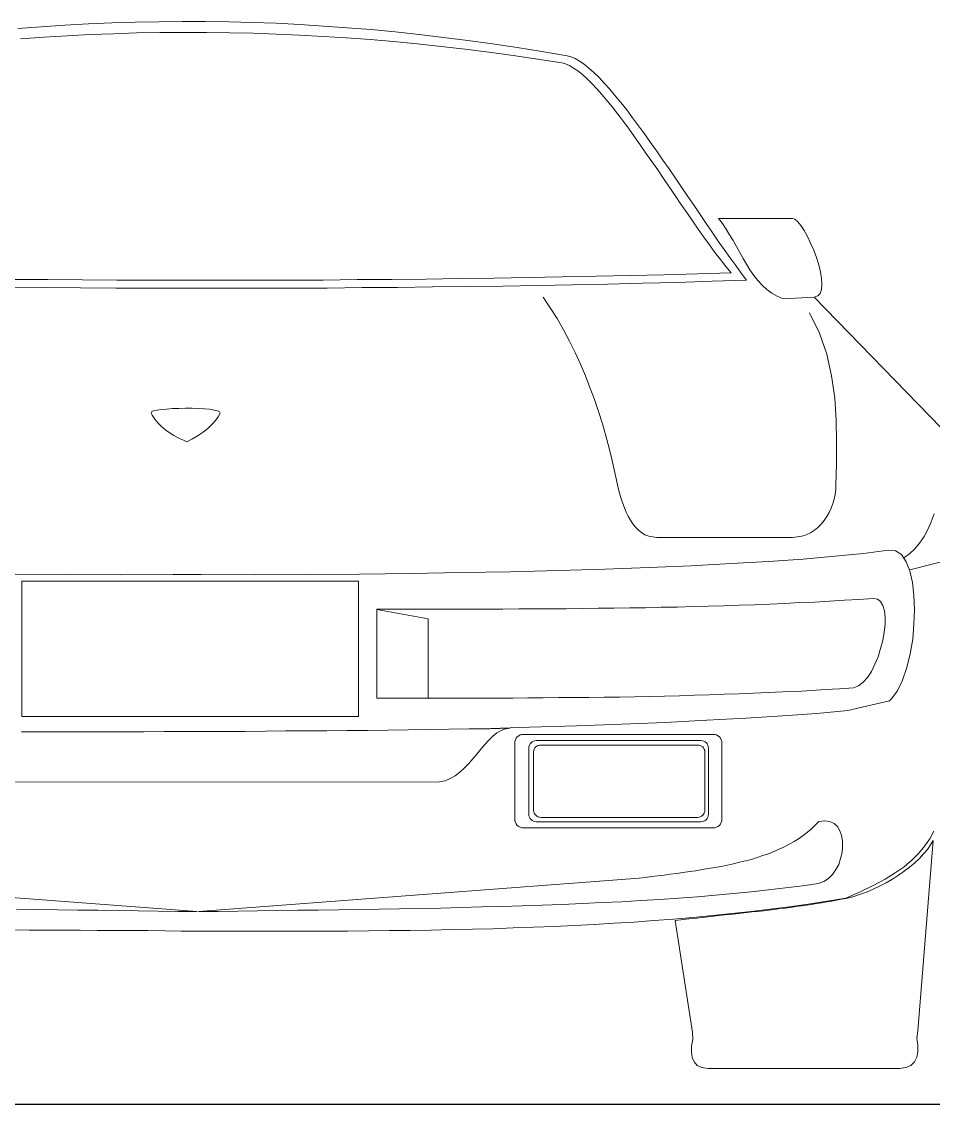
# Model space of a CAD drawing. Header units: millimetres. Extents: x 587797 to 2274247, y 1711 to 439204.
# Drawn here: x 988278 to 990019, y 283670 to 285737 of the extents above; entities that cross this region are included whole.
import ezdxf

# ---------------------------------------------------------------- set-up
doc = ezdxf.new("R2010")
doc.units = ezdxf.units.MM
doc.layers.add('finiture', color=7, linetype='Continuous', lineweight=20)

msp = doc.modelspace()

# ---------------------------------------------------------------- linework, layer by layer
msp.add_line((1042868.164, 283669.666, 442.155), (971709.651, 283669.666, 442.155))
at = {"layer": 'finiture'}
for p, q in [((988314.974, 285727.476, 442.155), (988270.133, 285723.866, 442.155)), ((988360.241, 285730.281, 442.155), (988314.974, 285727.476, 442.155)), ((988405.099, 285732.677, 442.155), (988360.241, 285730.281, 442.155)), ((988449.956, 285734.679, 442.155), (988405.099, 285732.677, 442.155)), ((988494.403, 285735.892, 442.155), (988449.956, 285734.679, 442.155)), ((988539.26, 285736.681, 442.155), (988494.403, 285735.892, 442.155)), ((988584.118, 285737.09, 442.155), (988539.26, 285736.681, 442.155)), ((988628.959, 285737.09, 442.155), (988584.118, 285737.09, 442.155)), ((988673.816, 285736.681, 442.155), (988628.959, 285737.09, 442.155)), ((988718.674, 285735.483, 442.155), (988673.816, 285736.681, 442.155)), ((988763.531, 285733.891, 442.155), (988718.674, 285735.483, 442.155)), ((988808.782, 285731.479, 442.155), (988763.531, 285733.891, 442.155)), ((988854.033, 285728.674, 442.155), (988808.782, 285731.479, 442.155)), ((988899.301, 285725.474, 442.155), (988854.033, 285728.674, 442.155)), ((988944.946, 285721.865, 442.155), (988899.301, 285725.474, 442.155)), ((988991.017, 285717.467, 442.155), (988944.946, 285721.865, 442.155)), ((988319.781, 285707.443, 442.155), (988275.334, 285704.243, 442.155)), ((988364.245, 285710.248, 442.155), (988319.781, 285707.443, 442.155)), ((988408.692, 285712.25, 442.155), (988364.245, 285710.248, 442.155)), ((988453.155, 285713.858, 442.155), (988408.692, 285712.25, 442.155)), ((988497.209, 285715.466, 442.155), (988453.155, 285713.858, 442.155)), ((988541.672, 285716.254, 442.155), (988497.209, 285715.466, 442.155)), ((988586.119, 285716.663, 442.155), (988541.672, 285716.254, 442.155)), ((988630.567, 285716.663, 442.155), (988586.119, 285716.663, 442.155)), ((988675.014, 285715.86, 442.155), (988630.567, 285716.663, 442.155)), ((988719.478, 285715.056, 442.155), (988675.014, 285715.86, 442.155)), ((988763.925, 285713.464, 442.155), (988719.478, 285715.056, 442.155)), ((988808.388, 285711.462, 442.155), (988763.925, 285713.464, 442.155)), ((988853.245, 285709.051, 442.155), (988808.388, 285711.462, 442.155)), ((988898.087, 285706.245, 442.155), (988853.245, 285709.051, 442.155)), ((988942.944, 285703.045, 442.155), (988898.087, 285706.245, 442.155)), ((988987.801, 285699.042, 442.155), (988942.944, 285703.045, 442.155)), ((989033.068, 285694.629, 442.155), (988987.801, 285699.042, 442.155)), ((989037.072, 285712.66, 442.155), (988991.017, 285717.467, 442.155)), ((989083.127, 285707.049, 442.155), (989037.072, 285712.66, 442.155)), ((989129.986, 285701.044, 442.155), (989083.127, 285707.049, 442.155)), ((989176.845, 285694.629, 442.155), (989129.986, 285701.044, 442.155)), ((989078.714, 285689.822, 442.155), (989033.068, 285694.629, 442.155)), ((989124.375, 285684.62, 442.155), (989078.714, 285689.822, 442.155)), ((989170.036, 285678.615, 442.155), (989124.375, 285684.62, 442.155)), ((989216.091, 285672.2, 442.155), (989170.036, 285678.615, 442.155)), ((989224.098, 285687.82, 442.155), (989176.845, 285694.629, 442.155)), ((989271.367, 285679.813, 442.155), (989224.098, 285687.82, 442.155)), ((989319.423, 285671.806, 442.155), (989271.367, 285679.813, 442.155)), ((989262.556, 285665.391, 442.155), (989216.091, 285672.2, 442.155)), ((989309.005, 285658.188, 442.155), (989262.556, 285665.391, 442.155)), ((989316.208, 285656.581, 442.155), (989309.005, 285658.188, 442.155)), ((989323.821, 285653.381, 442.155), (989316.208, 285656.581, 442.155)), ((989327.036, 285669.804, 442.155), (989319.423, 285671.806, 442.155)), ((989334.633, 285666.605, 442.155), (989327.036, 285669.804, 442.155)), ((989343.05, 285661.798, 442.155), (989334.633, 285666.605, 442.155)), ((989351.861, 285655.792, 442.155), (989343.05, 285661.798, 442.155)), ((989331.828, 285648.574, 442.155), (989323.821, 285653.381, 442.155)), ((989339.85, 285642.963, 442.155), (989331.828, 285648.574, 442.155)), ((989348.661, 285636.154, 442.155), (989339.85, 285642.963, 442.155)), ((989357.472, 285628.147, 442.155), (989348.661, 285636.154, 442.155)), ((989361.065, 285648.574, 442.155), (989351.861, 285655.792, 442.155)), ((989370.286, 285639.763, 442.155), (989361.065, 285648.574, 442.155)), ((989380.294, 285630.148, 442.155), (989370.286, 285639.763, 442.155)), ((989366.676, 285618.942, 442.155), (989357.472, 285628.147, 442.155)), ((989376.291, 285608.933, 442.155), (989366.676, 285618.942, 442.155)), ((989390.303, 285619.746, 442.155), (989380.294, 285630.148, 442.155)), ((989400.721, 285608.13, 442.155), (989390.303, 285619.746, 442.155)), ((989385.906, 285598.121, 442.155), (989376.291, 285608.933, 442.155)), ((989395.914, 285586.095, 442.155), (989385.906, 285598.121, 442.155)), ((989411.14, 285595.71, 442.155), (989400.721, 285608.13, 442.155)), ((989421.952, 285582.501, 442.155), (989411.14, 285595.71, 442.155)), ((989405.923, 285573.691, 442.155), (989395.914, 285586.095, 442.155)), ((989416.341, 285560.467, 442.155), (989405.923, 285573.691, 442.155)), ((989433.159, 285568.474, 442.155), (989421.952, 285582.501, 442.155)), ((989426.759, 285546.455, 442.155), (989416.341, 285560.467, 442.155)), ((989444.381, 285553.658, 442.155), (989433.159, 285568.474, 442.155)), ((989455.587, 285538.432, 442.155), (989444.381, 285553.658, 442.155)), ((989437.572, 285532.033, 442.155), (989426.759, 285546.455, 442.155)), ((989448.384, 285517.217, 442.155), (989437.572, 285532.033, 442.155)), ((989467.203, 285522.813, 442.155), (989455.587, 285538.432, 442.155)), ((989459.197, 285501.598, 442.155), (989448.384, 285517.217, 442.155)), ((989478.82, 285506.405, 442.155), (989467.203, 285522.813, 442.155)), ((989470.009, 285485.978, 442.155), (989459.197, 285501.598, 442.155)), ((989490.436, 285489.981, 442.155), (989478.82, 285506.405, 442.155)), ((989481.215, 285469.949, 442.155), (989470.009, 285485.978, 442.155)), ((989492.438, 285453.935, 442.155), (989481.215, 285469.949, 442.155)), ((989502.446, 285472.754, 442.155), (989490.436, 285489.981, 442.155)), ((989514.062, 285455.937, 442.155), (989502.446, 285472.754, 442.155)), ((989503.25, 285437.511, 442.155), (989492.438, 285453.935, 442.155)), ((989526.073, 285438.315, 442.155), (989514.062, 285455.937, 442.155)), ((989514.456, 285421.498, 442.155), (989503.25, 285437.511, 442.155)), ((989538.099, 285421.088, 442.155), (989526.073, 285438.315, 442.155)), ((989525.679, 285405.074, 442.155), (989514.456, 285421.498, 442.155)), ((989549.715, 285403.466, 442.155), (989538.099, 285421.088, 442.155)), ((989536.885, 285388.651, 442.155), (989525.679, 285405.074, 442.155)), ((989548.107, 285372.637, 442.155), (989536.885, 285388.651, 442.155)), ((989561.725, 285386.255, 442.155), (989549.715, 285403.466, 442.155)), ((989558.92, 285356.608, 442.155), (989548.107, 285372.637, 442.155)), ((989573.341, 285368.634, 442.155), (989561.725, 285386.255, 442.155)), ((989584.958, 285351.8, 442.155), (989573.341, 285368.634, 442.155)), ((989569.732, 285340.988, 442.155), (989558.92, 285356.608, 442.155)), ((989596.558, 285334.983, 442.155), (989584.958, 285351.8, 442.155)), ((989616.197, 285351.406, 442.155), (989608.584, 285361.415, 442.155)), ((989608.584, 285361.415, 442.155), (989749.555, 285361.415, 442.155)), ((989623.006, 285340.988, 442.155), (989616.197, 285351.406, 442.155)), ((989749.555, 285361.415, 442.155), (989754.362, 285359.823, 442.155)), ((989754.362, 285359.823, 442.155), (989759.973, 285355.016, 442.155)), ((989759.973, 285355.016, 442.155), (989765.978, 285347.797, 442.155)), ((989765.978, 285347.797, 442.155), (989772.378, 285338.182, 442.155)), ((989580.544, 285325.778, 442.155), (989569.732, 285340.988, 442.155)), ((989591.357, 285310.962, 442.155), (989580.544, 285325.778, 442.155)), ((989608.174, 285318.165, 442.155), (989596.558, 285334.983, 442.155)), ((989629.815, 285330.175, 442.155), (989623.006, 285340.988, 442.155)), ((989636.214, 285318.969, 442.155), (989629.815, 285330.175, 442.155)), ((989772.378, 285338.182, 442.155), (989778.399, 285326.976, 442.155)), ((989778.399, 285326.976, 442.155), (989784.404, 285314.162, 442.155)), ((989601.775, 285296.54, 442.155), (989591.357, 285310.962, 442.155)), ((989619.396, 285302.152, 442.155), (989608.174, 285318.165, 442.155)), ((989642.629, 285307.747, 442.155), (989636.214, 285318.969, 442.155)), ((989649.028, 285296.131, 442.155), (989642.629, 285307.747, 442.155)), ((989784.404, 285314.162, 442.155), (989790.409, 285300.544, 442.155)), ((989612.178, 285282.922, 442.155), (989601.775, 285296.54, 442.155)), ((989630.209, 285286.532, 442.155), (989619.396, 285302.152, 442.155)), ((989641.415, 285271.7, 442.155), (989630.209, 285286.532, 442.155)), ((989655.443, 285284.924, 442.155), (989649.028, 285296.131, 442.155)), ((989661.842, 285273.702, 442.155), (989655.443, 285284.924, 442.155)), ((989790.409, 285300.544, 442.155), (989795.61, 285286.926, 442.155)), ((989795.61, 285286.926, 442.155), (989800.023, 285272.914, 442.155)), ((989622.596, 285269.699, 442.155), (989612.178, 285282.922, 442.155)), ((989632.605, 285257.294, 442.155), (989622.596, 285269.699, 442.155)), ((989651.834, 285256.884, 442.155), (989641.415, 285271.7, 442.155)), ((989668.651, 285262.89, 442.155), (989661.842, 285273.702, 442.155)), ((989800.023, 285272.914, 442.155), (989803.223, 285259.296, 442.155)), ((988262.11, 285244.874, 442.155), (988327.804, 285244.48, 442.155)), ((988327.804, 285244.48, 442.155), (988393.482, 285244.07, 442.155)), ((988393.482, 285244.07, 442.155), (988459.16, 285243.676, 442.155)), ((988459.16, 285243.676, 442.155), (988524.839, 285243.267, 442.155)), ((988524.839, 285243.267, 442.155), (988590.517, 285243.267, 442.155)), ((988590.517, 285243.267, 442.155), (988656.195, 285243.267, 442.155)), ((988656.195, 285243.267, 442.155), (988721.873, 285243.267, 442.155)), ((988721.873, 285243.267, 442.155), (988787.551, 285243.676, 442.155)), ((988787.551, 285243.676, 442.155), (988853.245, 285243.676, 442.155)), ((988853.245, 285243.676, 442.155), (988918.514, 285244.48, 442.155)), ((988918.514, 285244.48, 442.155), (988984.208, 285244.874, 442.155)), ((988984.208, 285244.874, 442.155), (989049.476, 285245.678, 442.155)), ((989049.476, 285245.678, 442.155), (989114.76, 285246.482, 442.155)), ((989114.76, 285246.482, 442.155), (989180.044, 285247.27, 442.155)), ((989180.044, 285247.27, 442.155), (989244.919, 285248.484, 442.155)), ((989244.919, 285248.484, 442.155), (989310.203, 285249.681, 442.155)), ((989310.203, 285249.681, 442.155), (989374.683, 285250.879, 442.155)), ((989374.683, 285250.879, 442.155), (989439.573, 285252.077, 442.155)), ((989439.573, 285252.077, 442.155), (989504.054, 285253.685, 442.155)), ((989504.054, 285253.685, 442.155), (989568.534, 285255.293, 442.155)), ((989568.534, 285255.293, 442.155), (989632.605, 285257.294, 442.155)), ((989596.164, 285241.265, 442.155), (989662.252, 285243.267, 442.155)), ((989662.252, 285243.267, 442.155), (989651.834, 285256.884, 442.155)), ((989675.87, 285252.487, 442.155), (989668.651, 285262.89, 442.155)), ((989683.467, 285242.873, 442.155), (989675.87, 285252.487, 442.155)), ((989691.884, 285233.652, 442.155), (989683.467, 285242.873, 442.155)), ((989803.223, 285259.296, 442.155), (989805.225, 285246.482, 442.155)), ((989805.225, 285246.482, 442.155), (989806.028, 285235.26, 442.155)), ((988255.301, 285230.058, 442.155), (988322.587, 285229.649, 442.155)), ((988322.587, 285229.649, 442.155), (988389.873, 285228.861, 442.155)), ((988389.873, 285228.861, 442.155), (988457.159, 285228.451, 442.155)), ((988457.159, 285228.451, 442.155), (988524.839, 285228.451, 442.155)), ((988524.839, 285228.451, 442.155), (988592.109, 285228.057, 442.155)), ((988592.109, 285228.057, 442.155), (988659.395, 285228.057, 442.155)), ((988659.395, 285228.057, 442.155), (988726.681, 285228.057, 442.155)), ((988726.681, 285228.057, 442.155), (988793.966, 285228.451, 442.155)), ((988793.966, 285228.451, 442.155), (988860.842, 285228.451, 442.155)), ((988860.842, 285228.451, 442.155), (988928.128, 285229.255, 442.155)), ((988928.128, 285229.255, 442.155), (988995.414, 285229.649, 442.155)), ((988995.414, 285229.649, 442.155), (989062.306, 285230.452, 442.155)), ((989062.306, 285230.452, 442.155), (989129.576, 285231.256, 442.155)), ((989129.576, 285231.256, 442.155), (989196.468, 285232.06, 442.155)), ((989196.468, 285232.06, 442.155), (989263.344, 285233.258, 442.155)), ((989263.344, 285233.258, 442.155), (989329.826, 285234.456, 442.155)), ((989329.826, 285234.456, 442.155), (989396.718, 285236.064, 442.155)), ((989396.718, 285236.064, 442.155), (989463.2, 285237.671, 442.155)), ((989463.2, 285237.671, 442.155), (989529.682, 285239.263, 442.155)), ((989529.682, 285239.263, 442.155), (989596.164, 285241.265, 442.155)), ((989700.694, 285225.645, 442.155), (989691.884, 285233.652, 442.155)), ((989710.309, 285218.442, 442.155), (989700.694, 285225.645, 442.155)), ((989805.225, 285225.645, 442.155), (989802.829, 285218.032, 442.155)), ((989806.028, 285235.26, 442.155), (989805.225, 285225.645, 442.155)), ((989273.368, 285211.223, 442.155), (989286.986, 285190.812, 442.155)), ((989720.727, 285212.831, 442.155), (989710.309, 285218.442, 442.155)), ((989731.934, 285208.024, 442.155), (989720.727, 285212.831, 442.155)), ((989791.213, 285211.223, 442.155), (989731.934, 285208.024, 442.155)), ((989798.022, 285213.241, 442.155), (989791.213, 285211.223, 442.155)), ((989791.213, 285211.223, 442.155), (990033.514, 284961.325, 442.155)), ((989802.829, 285218.032, 442.155), (989798.022, 285213.241, 442.155)), ((989286.986, 285190.812, 442.155), (989300.194, 285169.976, 442.155)), ((989801.615, 285142.346, 442.155), (989782.402, 285180.788, 442.155)), ((989300.194, 285169.976, 442.155), (989312.205, 285148.761, 442.155)), ((989312.205, 285148.761, 442.155), (989323.821, 285127.12, 442.155)), ((989815.233, 285101.902, 442.155), (989801.615, 285142.346, 442.155)), ((989323.821, 285127.12, 442.155), (989334.633, 285105.101, 442.155)), ((989334.633, 285105.101, 442.155), (989344.658, 285083.067, 442.155)), ((989824.454, 285060.638, 442.155), (989815.233, 285101.902, 442.155)), ((989344.658, 285083.067, 442.155), (989354.256, 285060.638, 442.155)), ((989354.256, 285060.638, 442.155), (989363.067, 285038.209, 442.155)), ((989830.459, 285018.586, 442.155), (989824.454, 285060.638, 442.155)), ((989363.067, 285038.209, 442.155), (989371.484, 285015.387, 442.155)), ((989371.484, 285015.387, 442.155), (989379.491, 284992.564, 442.155)), ((989833.264, 284976.141, 442.155), (989830.459, 285018.586, 442.155)), ((988536.061, 284995.354, 442.155), (988529.646, 284993.762, 442.155)), ((988544.462, 284996.567, 442.155), (988536.061, 284995.354, 442.155)), ((988554.486, 284997.371, 442.155), (988544.462, 284996.567, 442.155)), ((988565.693, 284998.159, 442.155), (988554.486, 284997.371, 442.155)), ((988577.703, 284998.569, 442.155), (988565.693, 284998.159, 442.155)), ((988590.517, 284998.963, 442.155), (988577.703, 284998.569, 442.155)), ((988602.921, 284998.963, 442.155), (988590.517, 284998.963, 442.155)), ((988615.341, 284998.569, 442.155), (988602.921, 284998.963, 442.155)), ((988626.548, 284997.765, 442.155), (988615.341, 284998.569, 442.155)), ((988636.572, 284996.961, 442.155), (988626.548, 284997.765, 442.155)), ((988644.973, 284995.354, 442.155), (988636.572, 284996.961, 442.155)), ((988651.782, 284993.762, 442.155), (988644.973, 284995.354, 442.155)), ((988525.643, 284991.76, 442.155), (988524.839, 284989.758, 442.155)), ((988524.839, 284989.758, 442.155), (988526.84, 284985.755, 442.155)), ((988529.646, 284993.762, 442.155), (988525.643, 284991.76, 442.155)), ((988526.84, 284985.755, 442.155), (988529.252, 284981.752, 442.155)), ((988529.252, 284981.752, 442.155), (988532.057, 284978.142, 442.155)), ((988532.057, 284978.142, 442.155), (988534.863, 284974.139, 442.155)), ((988534.863, 284974.139, 442.155), (988538.063, 284970.529, 442.155)), ((988640.969, 284967.724, 442.155), (988647.778, 284975.337, 442.155)), ((988647.778, 284975.337, 442.155), (988652.995, 284982.54, 442.155)), ((988655.391, 284992.154, 442.155), (988651.782, 284993.762, 442.155)), ((988652.995, 284982.54, 442.155), (988656.589, 284989.758, 442.155)), ((988656.589, 284989.758, 442.155), (988655.391, 284992.154, 442.155)), ((989379.491, 284992.564, 442.155), (989386.709, 284969.332, 442.155)), ((989834.068, 284934.089, 442.155), (989833.264, 284976.141, 442.155)), ((988538.063, 284970.529, 442.155), (988541.672, 284966.92, 442.155)), ((988541.672, 284966.92, 442.155), (988545.266, 284963.326, 442.155)), ((988545.266, 284963.326, 442.155), (988549.269, 284960.111, 442.155)), ((988549.269, 284960.111, 442.155), (988553.682, 284956.517, 442.155)), ((988553.682, 284956.517, 442.155), (988558.489, 284953.302, 442.155)), ((988558.489, 284953.302, 442.155), (988563.297, 284949.708, 442.155)), ((988614.537, 284946.903, 442.155), (988624.546, 284953.302, 442.155)), ((988624.546, 284953.302, 442.155), (988633.357, 284960.521, 442.155)), ((988633.357, 284960.521, 442.155), (988640.969, 284967.724, 442.155)), ((989386.709, 284969.332, 442.155), (989393.109, 284946.099, 442.155)), ((988563.297, 284949.708, 442.155), (988568.498, 284946.903, 442.155)), ((988568.498, 284946.903, 442.155), (988574.109, 284943.703, 442.155)), ((988574.109, 284943.703, 442.155), (988580.114, 284940.488, 442.155)), ((988580.114, 284940.488, 442.155), (988586.513, 284937.682, 442.155)), ((988586.513, 284937.682, 442.155), (988592.913, 284934.893, 442.155)), ((988592.913, 284934.893, 442.155), (988604.119, 284940.488, 442.155)), ((988604.119, 284940.488, 442.155), (988614.537, 284946.903, 442.155)), ((989393.109, 284946.099, 442.155), (989399.523, 284922.867, 442.155)), ((989833.658, 284892.841, 442.155), (989834.068, 284934.089, 442.155)), ((989399.523, 284922.867, 442.155), (989405.119, 284899.24, 442.155)), ((989405.119, 284899.24, 442.155), (989410.73, 284876.008, 442.155)), ((989832.855, 284852.381, 442.155), (989833.658, 284892.841, 442.155)), ((989410.73, 284876.008, 442.155), (989415.537, 284852.381, 442.155)), ((989415.537, 284852.381, 442.155), (989417.539, 284843.571, 442.155)), ((989832.461, 284843.571, 442.155), (989832.855, 284852.381, 442.155)), ((989417.539, 284843.571, 442.155), (989419.95, 284834.76, 442.155)), ((989419.95, 284834.76, 442.155), (989422.346, 284825.949, 442.155)), ((989829.655, 284825.555, 442.155), (989831.263, 284834.366, 442.155)), ((989831.263, 284834.366, 442.155), (989832.461, 284843.571, 442.155)), ((989422.346, 284825.949, 442.155), (989425.546, 284817.138, 442.155)), ((989425.546, 284817.138, 442.155), (989428.761, 284808.722, 442.155)), ((989428.761, 284808.722, 442.155), (989431.961, 284800.321, 442.155)), ((989823.65, 284807.934, 442.155), (989826.849, 284816.744, 442.155)), ((989826.849, 284816.744, 442.155), (989829.655, 284825.555, 442.155)), ((989431.961, 284800.321, 442.155), (989435.964, 284792.708, 442.155)), ((989435.964, 284792.708, 442.155), (989440.377, 284785.095, 442.155)), ((989810.426, 284784.291, 442.155), (989815.233, 284791.904, 442.155)), ((989815.233, 284791.904, 442.155), (989820.04, 284799.911, 442.155)), ((989820.04, 284799.911, 442.155), (989823.65, 284807.934, 442.155)), ((990020.29, 284797.515, 442.155), (990014.695, 284781.896, 442.155)), ((989440.377, 284785.095, 442.155), (989444.775, 284778.286, 442.155)), ((989444.775, 284778.286, 442.155), (989449.976, 284771.887, 442.155)), ((989449.976, 284771.887, 442.155), (989455.587, 284766.276, 442.155)), ((989791.607, 284765.882, 442.155), (989798.416, 284771.477, 442.155)), ((989798.416, 284771.477, 442.155), (989804.421, 284777.483, 442.155)), ((989804.421, 284777.483, 442.155), (989810.426, 284784.291, 442.155)), ((990008.28, 284767.474, 442.155), (990001.077, 284753.856, 442.155)), ((990014.695, 284781.896, 442.155), (990008.28, 284767.474, 442.155)), ((989455.587, 284766.276, 442.155), (989461.592, 284761.469, 442.155)), ((989461.592, 284761.469, 442.155), (989468.007, 284757.465, 442.155)), ((989468.007, 284757.465, 442.155), (989475.21, 284754.66, 442.155)), ((989475.21, 284754.66, 442.155), (989482.823, 284753.052, 442.155)), ((989482.823, 284753.052, 442.155), (989490.83, 284752.264, 442.155)), ((989490.83, 284752.264, 442.155), (989749.555, 284752.264, 442.155)), ((989749.555, 284752.264, 442.155), (989758.775, 284753.052, 442.155)), ((989758.775, 284753.052, 442.155), (989767.586, 284754.66, 442.155)), ((989767.586, 284754.66, 442.155), (989775.987, 284757.465, 442.155)), ((989775.987, 284757.465, 442.155), (989783.994, 284761.075, 442.155)), ((989783.994, 284761.075, 442.155), (989791.607, 284765.882, 442.155)), ((990001.077, 284753.856, 442.155), (989992.66, 284741.452, 442.155)), ((989933.397, 284727.834, 442.155), (989885.325, 284721.813, 442.155)), ((989946.605, 284726.62, 442.155), (989933.397, 284727.834, 442.155)), ((989957.828, 284719.417, 442.155), (989946.605, 284726.62, 442.155)), ((989983.456, 284730.23, 442.155), (989973.431, 284720.615, 442.155)), ((989992.66, 284741.452, 442.155), (989983.456, 284730.23, 442.155)), ((989704.304, 284706.193, 442.155), (989633.014, 284702.19, 442.155)), ((989770.392, 284711, 442.155), (989704.304, 284706.193, 442.155)), ((989830.869, 284716.218, 442.155), (989770.392, 284711, 442.155)), ((989885.325, 284721.813, 442.155), (989830.869, 284716.218, 442.155)), ((989967.032, 284705.799, 442.155), (989957.828, 284719.417, 442.155)), ((989973.431, 284720.615, 442.155), (989962.225, 284713.002, 442.155)), ((989973.841, 284688.178, 442.155), (989967.032, 284705.799, 442.155)), ((989973.841, 284690.574, 442.155), (990083.179, 284717.809, 442.155)), ((989117.172, 284684.978, 442.155), (989021.058, 284683.371, 442.155)), ((989211.284, 284686.57, 442.155), (989117.172, 284684.978, 442.155)), ((989303, 284688.982, 442.155), (989211.284, 284686.57, 442.155)), ((989391.107, 284691.787, 442.155), (989303, 284688.982, 442.155)), ((989476.014, 284694.593, 442.155), (989391.107, 284691.787, 442.155)), ((989556.524, 284698.186, 442.155), (989476.014, 284694.593, 442.155)), ((989633.014, 284702.19, 442.155), (989556.524, 284698.186, 442.155)), ((989979.043, 284666.143, 442.155), (989973.841, 284688.178, 442.155)), ((988264.916, 284682.173, 442.155), (988364.639, 284681.369, 442.155)), ((988277.73, 284668.712, 442.155), (988920.925, 284668.712, 442.155)), ((988277.73, 284410.019, 442.155), (988277.73, 284668.712, 442.155)), ((988364.639, 284681.369, 442.155), (988465.575, 284680.975, 442.155)), ((988465.575, 284680.975, 442.155), (988566.89, 284681.369, 442.155)), ((988566.89, 284681.369, 442.155), (988593.724, 284681.369, 442.155)), ((988620.558, 284681.369, 442.155), (988593.724, 284681.369, 442.155)), ((988721.873, 284680.975, 442.155), (988620.558, 284681.369, 442.155)), ((988822.81, 284681.369, 442.155), (988721.873, 284680.975, 442.155)), ((988922.533, 284682.173, 442.155), (988822.81, 284681.369, 442.155)), ((988920.925, 284668.712, 442.155), (988920.925, 284410.019, 442.155)), ((989021.058, 284683.371, 442.155), (988922.533, 284682.173, 442.155)), ((989981.848, 284641.319, 442.155), (989979.043, 284666.143, 442.155)), ((989618.593, 284621.696, 442.155), (989647.83, 284622.894, 442.155)), ((989647.83, 284622.894, 442.155), (989677.462, 284623.697, 442.155)), ((989677.462, 284623.697, 442.155), (989706.305, 284624.895, 442.155)), ((989706.305, 284624.895, 442.155), (989735.133, 284626.093, 442.155)), ((989735.133, 284626.093, 442.155), (989763.977, 284627.701, 442.155)), ((989763.977, 284627.701, 442.155), (989792.411, 284628.899, 442.155)), ((989792.411, 284628.899, 442.155), (989820.844, 284630.506, 442.155)), ((989820.844, 284630.506, 442.155), (989848.884, 284632.114, 442.155)), ((989848.884, 284632.114, 442.155), (989876.514, 284633.706, 442.155)), ((989876.514, 284633.706, 442.155), (989904.144, 284635.708, 442.155)), ((989904.144, 284635.708, 442.155), (989912.166, 284634.51, 442.155)), ((989912.166, 284634.51, 442.155), (989918.172, 284629.703, 442.155)), ((989918.172, 284629.703, 442.155), (989922.569, 284622.09, 442.155)), ((989983.046, 284614.493, 442.155), (989981.848, 284641.319, 442.155)), ((988955.758, 284445.088, 442.155), (988955.758, 284615.281, 442.155)), ((988955.758, 284615.281, 442.155), (988985.406, 284615.281, 442.155)), ((988955.758, 284445.892, 442.155), (988955.758, 284614.887, 442.155)), ((988955.758, 284614.887, 442.155), (989054.283, 284596.462, 442.155)), ((988985.406, 284615.281, 442.155), (989015.447, 284615.281, 442.155)), ((989015.447, 284615.281, 442.155), (989045.473, 284615.281, 442.155)), ((989045.473, 284615.281, 442.155), (989075.514, 284615.281, 442.155)), ((989075.514, 284615.281, 442.155), (989105.556, 284615.281, 442.155)), ((989105.556, 284615.281, 442.155), (989135.597, 284615.281, 442.155)), ((989135.597, 284615.281, 442.155), (989166.033, 284615.281, 442.155)), ((989166.033, 284615.281, 442.155), (989196.468, 284615.281, 442.155)), ((989196.468, 284615.281, 442.155), (989226.903, 284615.691, 442.155)), ((989226.903, 284615.691, 442.155), (989256.945, 284615.691, 442.155)), ((989256.945, 284615.691, 442.155), (989287.38, 284616.085, 442.155)), ((989287.38, 284616.085, 442.155), (989317.816, 284616.085, 442.155)), ((989317.816, 284616.085, 442.155), (989348.251, 284616.494, 442.155)), ((989348.251, 284616.494, 442.155), (989378.687, 284616.889, 442.155)), ((989378.687, 284616.889, 442.155), (989408.728, 284617.283, 442.155)), ((989408.728, 284617.283, 442.155), (989439.164, 284617.692, 442.155)), ((989439.164, 284617.692, 442.155), (989469.205, 284618.086, 442.155)), ((989469.205, 284618.086, 442.155), (989499.247, 284618.89, 442.155)), ((989499.247, 284618.89, 442.155), (989529.288, 284619.3, 442.155)), ((989529.288, 284619.3, 442.155), (989559.314, 284620.088, 442.155)), ((989559.314, 284620.088, 442.155), (989588.961, 284620.892, 442.155)), ((989588.961, 284620.892, 442.155), (989618.593, 284621.696, 442.155)), ((989922.569, 284622.09, 442.155), (989925.375, 284612.081, 442.155)), ((989925.375, 284612.081, 442.155), (989926.572, 284599.661, 442.155)), ((989981.848, 284586.453, 442.155), (989983.046, 284614.493, 442.155)), ((989054.283, 284596.462, 442.155), (989054.283, 284444.694, 442.155)), ((989926.572, 284586.043, 442.155), (989924.981, 284571.243, 442.155)), ((989926.572, 284599.661, 442.155), (989926.572, 284586.043, 442.155)), ((989979.452, 284558.035, 442.155), (989981.848, 284586.453, 442.155)), ((989924.981, 284571.243, 442.155), (989922.175, 284555.624, 442.155)), ((989918.172, 284540.004, 442.155), (989913.364, 284524.384, 442.155)), ((989922.175, 284555.624, 442.155), (989918.172, 284540.004, 442.155)), ((989974.645, 284529.995, 442.155), (989979.452, 284558.035, 442.155)), ((989913.364, 284524.384, 442.155), (989907.359, 284509.978, 442.155)), ((989968.23, 284503.957, 442.155), (989974.645, 284529.995, 442.155)), ((989907.359, 284509.978, 442.155), (989900.55, 284496.36, 442.155)), ((989960.223, 284479.937, 442.155), (989968.23, 284503.957, 442.155)), ((989892.937, 284484.744, 442.155), (989884.521, 284475.524, 442.155)), ((989900.55, 284496.36, 442.155), (989892.937, 284484.744, 442.155)), ((989950.215, 284459.51, 442.155), (989960.223, 284479.937, 442.155)), ((989731.13, 284457.098, 442.155), (989703.5, 284455.901, 442.155)), ((989758.366, 284458.312, 442.155), (989731.13, 284457.098, 442.155)), ((989785.996, 284459.904, 442.155), (989758.366, 284458.312, 442.155)), ((989812.837, 284461.512, 442.155), (989785.996, 284459.904, 442.155)), ((989839.664, 284463.119, 442.155), (989812.837, 284461.512, 442.155)), ((989866.505, 284465.121, 442.155), (989839.664, 284463.119, 442.155)), ((989875.71, 284468.715, 442.155), (989866.505, 284465.121, 442.155)), ((989884.521, 284475.524, 442.155), (989875.71, 284468.715, 442.155)), ((989938.599, 284443.086, 442.155), (989950.215, 284459.51, 442.155)), ((989054.283, 284444.694, 442.155), (988955.758, 284445.892, 442.155)), ((988984.208, 284445.088, 442.155), (988955.758, 284445.088, 442.155)), ((989013.036, 284445.088, 442.155), (988984.208, 284445.088, 442.155)), ((989041.879, 284445.088, 442.155), (989013.036, 284445.088, 442.155)), ((989070.707, 284445.088, 442.155), (989041.879, 284445.088, 442.155)), ((989099.55, 284445.088, 442.155), (989070.707, 284445.088, 442.155)), ((989128.378, 284445.088, 442.155), (989099.55, 284445.088, 442.155)), ((989157.616, 284445.498, 442.155), (989128.378, 284445.088, 442.155)), ((989186.459, 284445.498, 442.155), (989157.616, 284445.498, 442.155)), ((989215.697, 284445.498, 442.155), (989186.459, 284445.498, 442.155)), ((989244.525, 284445.892, 442.155), (989215.697, 284445.498, 442.155)), ((989273.762, 284445.892, 442.155), (989244.525, 284445.892, 442.155)), ((989303, 284446.286, 442.155), (989273.762, 284445.892, 442.155)), ((989331.828, 284446.286, 442.155), (989303, 284446.286, 442.155)), ((989361.065, 284446.696, 442.155), (989331.828, 284446.286, 442.155)), ((989389.909, 284447.09, 442.155), (989361.065, 284446.696, 442.155)), ((989419.147, 284447.5, 442.155), (989389.909, 284447.09, 442.155)), ((989447.974, 284447.894, 442.155), (989419.147, 284447.5, 442.155)), ((989476.818, 284448.697, 442.155), (989447.974, 284447.894, 442.155)), ((989505.252, 284449.092, 442.155), (989476.818, 284448.697, 442.155)), ((989534.095, 284449.895, 442.155), (989505.252, 284449.092, 442.155)), ((989562.529, 284450.699, 442.155), (989534.095, 284449.895, 442.155)), ((989590.963, 284451.503, 442.155), (989562.529, 284450.699, 442.155)), ((989619.396, 284452.701, 442.155), (989590.963, 284451.503, 442.155)), ((989647.436, 284453.505, 442.155), (989619.396, 284452.701, 442.155)), ((989675.46, 284454.703, 442.155), (989647.436, 284453.505, 442.155)), ((989703.5, 284455.901, 442.155), (989675.46, 284454.703, 442.155)), ((989855.283, 284421.462, 442.155), (989934.989, 284439.887, 442.155)), ((989934.989, 284439.887, 442.155), (989938.599, 284443.086, 442.155)), ((989934.989, 284439.887, 442.155), (989934.989, 284439.887, 442.155)), ((989731.13, 284411.453, 442.155), (989796.02, 284416.26, 442.155)), ((989796.02, 284416.26, 442.155), (989855.283, 284421.462, 442.155)), ((988920.925, 284410.019, 442.155), (988277.73, 284410.019, 442.155)), ((989337.439, 284392.618, 442.155), (989423.954, 284395.833, 442.155)), ((989423.954, 284395.833, 442.155), (989506.859, 284399.033, 442.155)), ((989506.859, 284399.033, 442.155), (989586.155, 284403.036, 442.155)), ((989586.155, 284403.036, 442.155), (989661.038, 284407.04, 442.155)), ((989661.038, 284407.04, 442.155), (989731.13, 284411.453, 442.155)), ((988277.336, 284381.018, 442.155), (988316.188, 284381.018, 442.155)), ((988316.188, 284381.018, 442.155), (988355.434, 284381.018, 442.155)), ((988355.434, 284381.018, 442.155), (988394.286, 284381.018, 442.155)), ((988394.286, 284381.018, 442.155), (988433.122, 284381.018, 442.155)), ((988433.122, 284381.018, 442.155), (988471.975, 284381.018, 442.155)), ((988471.975, 284381.018, 442.155), (988510.827, 284381.018, 442.155)), ((988510.827, 284381.018, 442.155), (988549.679, 284381.412, 442.155)), ((988549.679, 284381.412, 442.155), (988588.515, 284381.412, 442.155)), ((988588.515, 284381.412, 442.155), (988626.957, 284381.412, 442.155)), ((988626.957, 284381.412, 442.155), (988665.81, 284381.806, 442.155)), ((988665.81, 284381.806, 442.155), (988704.646, 284381.806, 442.155)), ((988704.646, 284381.806, 442.155), (988743.498, 284382.215, 442.155)), ((988743.498, 284382.215, 442.155), (988782.35, 284382.609, 442.155)), ((988782.35, 284382.609, 442.155), (988821.202, 284382.609, 442.155)), ((988821.202, 284382.609, 442.155), (988860.448, 284383.019, 442.155)), ((988860.448, 284383.019, 442.155), (988899.301, 284383.413, 442.155)), ((988899.301, 284383.413, 442.155), (988938.137, 284383.807, 442.155)), ((988938.137, 284383.807, 442.155), (988976.989, 284384.217, 442.155)), ((988976.989, 284384.217, 442.155), (989015.841, 284384.611, 442.155)), ((989015.841, 284384.611, 442.155), (989054.693, 284385.415, 442.155)), ((989054.693, 284385.415, 442.155), (989093.545, 284385.809, 442.155)), ((989093.545, 284385.809, 442.155), (989132.382, 284386.613, 442.155)), ((989132.382, 284386.613, 442.155), (989171.628, 284387.023, 442.155)), ((989139.995, 284386.613, 442.155), (989155.22, 284387.023, 442.155)), ((989155.22, 284387.023, 442.155), (989247.724, 284389.828, 442.155)), ((989171.628, 284387.023, 442.155), (989210.48, 284387.827, 442.155)), ((989184.852, 284379.016, 442.155), (989177.239, 284372.601, 442.155)), ((989193.268, 284383.807, 442.155), (989184.852, 284379.016, 442.155)), ((989201.669, 284386.613, 442.155), (989193.268, 284383.807, 442.155)), ((989210.48, 284387.827, 442.155), (989201.669, 284386.613, 442.155)), ((989226.903, 284373.405, 442.155), (989229.709, 284374.997, 442.155)), ((989229.709, 284374.997, 442.155), (989232.909, 284375.801, 442.155)), ((989232.909, 284375.801, 442.155), (989236.108, 284376.21, 442.155)), ((989236.108, 284376.21, 442.155), (989598.166, 284376.21, 442.155)), ((989247.724, 284389.828, 442.155), (989337.439, 284392.618, 442.155)), ((989598.166, 284376.21, 442.155), (989601.365, 284375.801, 442.155)), ((989601.365, 284375.801, 442.155), (989604.581, 284374.997, 442.155)), ((989604.581, 284374.997, 442.155), (989607.386, 284373.405, 442.155)), ((989162.029, 284356.981, 442.155), (989154.416, 284347.777, 442.155)), ((989169.626, 284364.988, 442.155), (989162.029, 284356.981, 442.155)), ((989177.239, 284372.601, 442.155), (989169.626, 284364.988, 442.155)), ((989219.291, 284359.377, 442.155), (989219.7, 284362.592, 442.155)), ((989219.291, 284214.403, 442.155), (989219.291, 284359.377, 442.155)), ((989219.7, 284362.592, 442.155), (989220.489, 284365.792, 442.155)), ((989220.489, 284365.792, 442.155), (989222.096, 284368.598, 442.155)), ((989222.096, 284368.598, 442.155), (989224.098, 284371.403, 442.155)), ((989224.098, 284371.403, 442.155), (989226.903, 284373.405, 442.155)), ((989246.527, 284352.568, 442.155), (989247.33, 284355.374, 442.155)), ((989247.33, 284355.374, 442.155), (989248.528, 284357.785, 442.155)), ((989248.528, 284357.785, 442.155), (989250.53, 284360.181, 442.155)), ((989250.53, 284360.181, 442.155), (989252.532, 284361.789, 442.155)), ((989252.532, 284361.789, 442.155), (989254.943, 284362.986, 442.155)), ((989254.943, 284362.986, 442.155), (989257.749, 284363.79, 442.155)), ((989257.749, 284363.79, 442.155), (989260.539, 284364.184, 442.155)), ((989259.341, 284352.174, 442.155), (989261.342, 284353.782, 442.155)), ((989260.539, 284364.184, 442.155), (989574.933, 284364.184, 442.155)), ((989261.342, 284353.782, 442.155), (989263.754, 284354.98, 442.155)), ((989263.754, 284354.98, 442.155), (989266.559, 284355.374, 442.155)), ((989266.559, 284355.374, 442.155), (989269.365, 284355.783, 442.155)), ((989269.365, 284355.783, 442.155), (989568.534, 284355.783, 442.155)), ((989568.534, 284355.783, 442.155), (989571.34, 284355.374, 442.155)), ((989571.34, 284355.374, 442.155), (989573.735, 284354.98, 442.155)), ((989573.735, 284354.98, 442.155), (989576.147, 284353.782, 442.155)), ((989574.933, 284364.184, 442.155), (989577.739, 284363.79, 442.155)), ((989576.147, 284353.782, 442.155), (989578.543, 284352.174, 442.155)), ((989577.739, 284363.79, 442.155), (989580.544, 284362.986, 442.155)), ((989580.544, 284362.986, 442.155), (989582.956, 284361.789, 442.155)), ((989582.956, 284361.789, 442.155), (989585.352, 284360.181, 442.155)), ((989585.352, 284360.181, 442.155), (989586.959, 284357.785, 442.155)), ((989586.959, 284357.785, 442.155), (989588.157, 284355.374, 442.155)), ((989588.157, 284355.374, 442.155), (989588.961, 284352.568, 442.155)), ((989607.386, 284373.405, 442.155), (989610.176, 284371.403, 442.155)), ((989610.176, 284371.403, 442.155), (989612.178, 284368.598, 442.155)), ((989612.178, 284368.598, 442.155), (989613.785, 284365.792, 442.155)), ((989613.785, 284365.792, 442.155), (989614.589, 284362.592, 442.155)), ((989614.589, 284362.592, 442.155), (989614.983, 284359.377, 442.155)), ((989614.983, 284359.377, 442.155), (989614.983, 284214.403, 442.155)), ((989146.803, 284338.556, 442.155), (989139.191, 284329.351, 442.155)), ((989154.416, 284347.777, 442.155), (989146.803, 284338.556, 442.155)), ((989246.132, 284349.778, 442.155), (989246.527, 284352.568, 442.155)), ((989246.132, 284223.607, 442.155), (989246.132, 284349.778, 442.155)), ((989255.337, 284342.969, 442.155), (989255.747, 284345.759, 442.155)), ((989255.337, 284230.826, 442.155), (989255.337, 284342.969, 442.155)), ((989255.747, 284345.759, 442.155), (989256.535, 284348.171, 442.155)), ((989256.535, 284348.171, 442.155), (989257.749, 284350.172, 442.155)), ((989257.749, 284350.172, 442.155), (989259.341, 284352.174, 442.155)), ((989578.543, 284352.174, 442.155), (989580.15, 284350.172, 442.155)), ((989580.15, 284350.172, 442.155), (989581.348, 284348.171, 442.155)), ((989581.348, 284348.171, 442.155), (989582.152, 284345.759, 442.155)), ((989582.152, 284345.759, 442.155), (989582.546, 284342.969, 442.155)), ((989582.546, 284342.969, 442.155), (989582.546, 284230.826, 442.155)), ((989588.961, 284352.568, 442.155), (989589.355, 284349.778, 442.155)), ((989589.355, 284349.778, 442.155), (989589.355, 284223.607, 442.155)), ((989131.184, 284320.131, 442.155), (989122.767, 284311.73, 442.155)), ((989139.191, 284329.351, 442.155), (989131.184, 284320.131, 442.155)), ((989095.941, 284291.697, 442.155), (989086.327, 284287.694, 442.155)), ((989105.556, 284296.898, 442.155), (989095.941, 284291.697, 442.155)), ((989114.366, 284303.707, 442.155), (989105.556, 284296.898, 442.155)), ((989122.767, 284311.73, 442.155), (989114.366, 284303.707, 442.155)), ((989075.514, 284285.692, 442.155), (988111.934, 284284.888, 442.155)), ((989086.327, 284287.694, 442.155), (989075.514, 284285.692, 442.155)), ((989255.747, 284228.021, 442.155), (989255.337, 284230.826, 442.155)), ((989582.546, 284230.826, 442.155), (989582.152, 284228.021, 442.155)), ((989219.7, 284211.203, 442.155), (989219.291, 284214.403, 442.155)), ((989220.489, 284207.988, 442.155), (989219.7, 284211.203, 442.155)), ((989246.527, 284220.818, 442.155), (989246.132, 284223.607, 442.155)), ((989247.33, 284218.012, 442.155), (989246.527, 284220.818, 442.155)), ((989248.528, 284215.601, 442.155), (989247.33, 284218.012, 442.155)), ((989250.53, 284213.599, 442.155), (989248.528, 284215.601, 442.155)), ((989252.532, 284211.597, 442.155), (989250.53, 284213.599, 442.155)), ((989254.943, 284210.399, 442.155), (989252.532, 284211.597, 442.155)), ((989257.749, 284209.595, 442.155), (989254.943, 284210.399, 442.155)), ((989256.535, 284225.609, 442.155), (989255.747, 284228.021, 442.155)), ((989257.749, 284223.607, 442.155), (989256.535, 284225.609, 442.155)), ((989259.341, 284221.606, 442.155), (989257.749, 284223.607, 442.155)), ((989260.539, 284209.201, 442.155), (989257.749, 284209.595, 442.155)), ((989261.342, 284220.014, 442.155), (989259.341, 284221.606, 442.155)), ((989574.933, 284209.201, 442.155), (989260.539, 284209.201, 442.155)), ((989263.754, 284218.816, 442.155), (989261.342, 284220.014, 442.155)), ((989266.559, 284218.012, 442.155), (989263.754, 284218.816, 442.155)), ((989269.365, 284217.602, 442.155), (989266.559, 284218.012, 442.155)), ((989568.534, 284217.602, 442.155), (989269.365, 284217.602, 442.155)), ((989571.34, 284218.012, 442.155), (989568.534, 284217.602, 442.155)), ((989573.735, 284218.816, 442.155), (989571.34, 284218.012, 442.155)), ((989576.147, 284220.014, 442.155), (989573.735, 284218.816, 442.155)), ((989577.739, 284209.595, 442.155), (989574.933, 284209.201, 442.155)), ((989578.543, 284221.606, 442.155), (989576.147, 284220.014, 442.155)), ((989580.544, 284210.399, 442.155), (989577.739, 284209.595, 442.155)), ((989580.15, 284223.607, 442.155), (989578.543, 284221.606, 442.155)), ((989581.348, 284225.609, 442.155), (989580.15, 284223.607, 442.155)), ((989582.956, 284211.597, 442.155), (989580.544, 284210.399, 442.155)), ((989582.152, 284228.021, 442.155), (989581.348, 284225.609, 442.155)), ((989585.352, 284213.599, 442.155), (989582.956, 284211.597, 442.155)), ((989586.959, 284215.601, 442.155), (989585.352, 284213.599, 442.155)), ((989588.157, 284218.012, 442.155), (989586.959, 284215.601, 442.155)), ((989588.961, 284220.818, 442.155), (989588.157, 284218.012, 442.155)), ((989589.355, 284223.607, 442.155), (989588.961, 284220.818, 442.155)), ((989614.589, 284211.203, 442.155), (989613.785, 284207.988, 442.155)), ((989614.983, 284214.403, 442.155), (989614.589, 284211.203, 442.155)), ((989800.023, 284209.989, 442.155), (989793.214, 284202.786, 442.155)), ((989811.64, 284211.203, 442.155), (989800.023, 284209.989, 442.155)), ((989821.238, 284209.989, 442.155), (989811.64, 284211.203, 442.155)), ((989829.261, 284205.986, 442.155), (989821.238, 284209.989, 442.155)), ((989222.096, 284205.198, 442.155), (989220.489, 284207.988, 442.155)), ((989224.098, 284202.392, 442.155), (989222.096, 284205.198, 442.155)), ((989226.903, 284200.391, 442.155), (989224.098, 284202.392, 442.155)), ((989229.709, 284198.783, 442.155), (989226.903, 284200.391, 442.155)), ((989232.909, 284197.979, 442.155), (989229.709, 284198.783, 442.155)), ((989236.108, 284197.585, 442.155), (989232.909, 284197.979, 442.155)), ((989598.166, 284197.585, 442.155), (989236.108, 284197.585, 442.155)), ((989601.365, 284197.979, 442.155), (989598.166, 284197.585, 442.155)), ((989604.581, 284198.783, 442.155), (989601.365, 284197.979, 442.155)), ((989607.386, 284200.391, 442.155), (989604.581, 284198.783, 442.155)), ((989610.176, 284202.392, 442.155), (989607.386, 284200.391, 442.155)), ((989612.178, 284205.198, 442.155), (989610.176, 284202.392, 442.155)), ((989613.785, 284207.988, 442.155), (989612.178, 284205.198, 442.155)), ((989778.399, 284189.169, 442.155), (989770.376, 284182.769, 442.155)), ((989785.996, 284195.583, 442.155), (989778.399, 284189.169, 442.155)), ((989793.214, 284202.786, 442.155), (989785.996, 284195.583, 442.155)), ((989835.66, 284199.981, 442.155), (989829.261, 284205.986, 442.155)), ((989840.467, 284191.974, 442.155), (989835.66, 284199.981, 442.155)), ((989843.667, 284182.769, 442.155), (989840.467, 284191.974, 442.155)), ((990011.89, 284176.748, 442.155), (990019.487, 284191.58, 442.155)), ((989752.755, 284171.547, 442.155), (989743.55, 284166.346, 442.155)), ((989761.565, 284176.748, 442.155), (989752.755, 284171.547, 442.155)), ((989770.376, 284182.769, 442.155), (989761.565, 284176.748, 442.155)), ((989845.275, 284172.351, 442.155), (989843.667, 284182.769, 442.155)), ((989845.669, 284161.539, 442.155), (989845.275, 284172.351, 442.155)), ((990018.273, 284173.549, 442.155), (989989.248, 283809.849, 442.155)), ((990002.275, 284162.736, 442.155), (990011.89, 284176.748, 442.155)), ((990013.466, 284165.148, 442.155), (990018.273, 284173.549, 442.155)), ((989703.894, 284148.315, 442.155), (989693.082, 284144.721, 442.155)), ((989714.312, 284152.318, 442.155), (989703.894, 284148.315, 442.155)), ((989724.321, 284156.731, 442.155), (989714.312, 284152.318, 442.155)), ((989734.345, 284161.129, 442.155), (989724.321, 284156.731, 442.155)), ((989743.55, 284166.346, 442.155), (989734.345, 284161.129, 442.155)), ((989841.665, 284139.11, 442.155), (989844.471, 284150.316, 442.155)), ((989844.471, 284150.316, 442.155), (989845.669, 284161.539, 442.155)), ((989978.239, 284136.304, 442.155), (989991.053, 284149.119, 442.155)), ((989991.053, 284149.119, 442.155), (990002.275, 284162.736, 442.155)), ((989992.251, 284139.11, 442.155), (990000.258, 284147.921, 442.155)), ((990000.258, 284147.921, 442.155), (990007.461, 284156.337, 442.155)), ((990007.461, 284156.337, 442.155), (990013.466, 284165.148, 442.155)), ((989625.402, 284126.296, 442.155), (989613.391, 284123.884, 442.155)), ((989637.018, 284129.101, 442.155), (989625.402, 284126.296, 442.155)), ((989648.634, 284131.907, 442.155), (989637.018, 284129.101, 442.155)), ((989659.841, 284134.697, 442.155), (989648.634, 284131.907, 442.155)), ((989671.457, 284137.502, 442.155), (989659.841, 284134.697, 442.155)), ((989682.269, 284141.112, 442.155), (989671.457, 284137.502, 442.155)), ((989693.082, 284144.721, 442.155), (989682.269, 284141.112, 442.155)), ((989832.461, 284117.879, 442.155), (989838.072, 284127.888, 442.155)), ((989838.072, 284127.888, 442.155), (989841.665, 284139.11, 442.155)), ((989963.029, 284123.49, 442.155), (989978.239, 284136.304, 442.155)), ((989973.416, 284122.686, 442.155), (989983.44, 284130.693, 442.155)), ((989983.44, 284130.693, 442.155), (989992.251, 284139.11, 442.155)), ((989492.438, 284106.263, 442.155), (989480.427, 284104.671, 442.155)), ((989504.448, 284107.477, 442.155), (989492.438, 284106.263, 442.155)), ((989516.458, 284109.069, 442.155), (989504.448, 284107.477, 442.155)), ((989528.484, 284110.676, 442.155), (989516.458, 284109.069, 442.155)), ((989540.888, 284112.268, 442.155), (989528.484, 284110.676, 442.155)), ((989552.914, 284114.27, 442.155), (989540.888, 284112.268, 442.155)), ((989564.925, 284115.878, 442.155), (989552.914, 284114.27, 442.155)), ((989577.345, 284117.879, 442.155), (989564.925, 284115.878, 442.155)), ((989589.355, 284119.881, 442.155), (989577.345, 284117.879, 442.155)), ((989601.365, 284121.883, 442.155), (989589.355, 284119.881, 442.155)), ((989613.391, 284123.884, 442.155), (989601.365, 284121.883, 442.155)), ((989818.449, 284101.062, 442.155), (989826.046, 284108.675, 442.155)), ((989826.046, 284108.675, 442.155), (989832.461, 284117.879, 442.155)), ((989926.572, 284099.454, 442.155), (989945.802, 284111.48, 442.155)), ((989940.584, 284099.864, 442.155), (989952.201, 284107.067, 442.155)), ((989945.802, 284111.48, 442.155), (989963.029, 284123.49, 442.155)), ((989952.201, 284107.067, 442.155), (989963.013, 284114.68, 442.155)), ((989963.013, 284114.68, 442.155), (989973.416, 284122.686, 442.155)), ((987771.108, 284101.456, 442.155), (988612.945, 284037.779, 442.155)), ((989457.195, 284101.456, 442.155), (988615.341, 284037.779, 442.155)), ((989468.811, 284103.063, 442.155), (989457.195, 284101.456, 442.155)), ((989480.427, 284104.671, 442.155), (989468.811, 284103.063, 442.155)), ((989736.741, 284083.046, 442.155), (989768.784, 284087.05, 442.155)), ((989768.784, 284087.05, 442.155), (989799.614, 284091.447, 442.155)), ((989799.614, 284091.447, 442.155), (989809.638, 284095.057, 442.155)), ((989809.638, 284095.057, 442.155), (989818.449, 284101.062, 442.155)), ((989879.319, 284075.434, 442.155), (989904.144, 284087.444, 442.155)), ((989903.734, 284080.635, 442.155), (989916.154, 284086.246, 442.155)), ((989904.144, 284087.444, 442.155), (989926.572, 284099.454, 442.155)), ((989916.154, 284086.246, 442.155), (989928.558, 284092.645, 442.155)), ((989928.558, 284092.645, 442.155), (989940.584, 284099.864, 442.155)), ((989532.488, 284063.407, 442.155), (989568.124, 284066.213, 442.155)), ((989568.124, 284066.213, 442.155), (989602.973, 284069.019, 442.155)), ((989602.973, 284069.019, 442.155), (989637.412, 284072.218, 442.155)), ((989637.412, 284072.218, 442.155), (989671.063, 284075.434, 442.155)), ((989671.063, 284075.434, 442.155), (989704.304, 284079.027, 442.155)), ((989704.304, 284079.027, 442.155), (989736.741, 284083.046, 442.155)), ((989851.69, 284063.407, 442.155), (989879.319, 284075.434, 442.155)), ((989852.068, 284063.013, 442.155), (989864.882, 284066.213, 442.155)), ((989864.882, 284066.213, 442.155), (989877.696, 284070.216, 442.155)), ((989877.696, 284070.216, 442.155), (989890.92, 284075.024, 442.155)), ((989890.92, 284075.024, 442.155), (989903.734, 284080.635, 442.155)), ((988999.418, 284042.996, 442.155), (989038.664, 284043.784, 442.155)), ((989038.664, 284043.784, 442.155), (989077.926, 284044.588, 442.155)), ((989077.926, 284044.588, 442.155), (989116.762, 284045.392, 442.155)), ((989116.762, 284045.392, 442.155), (989156.008, 284046.59, 442.155)), ((989156.008, 284046.59, 442.155), (989194.86, 284047.394, 442.155)), ((989194.86, 284047.394, 442.155), (989233.318, 284048.592, 442.155)), ((989233.318, 284048.592, 442.155), (989271.761, 284050.199, 442.155)), ((989271.761, 284050.199, 442.155), (989310.203, 284051.397, 442.155)), ((989310.203, 284051.397, 442.155), (989348.251, 284053.005, 442.155)), ((989348.251, 284053.005, 442.155), (989385.906, 284055.007, 442.155)), ((989385.906, 284055.007, 442.155), (989423.15, 284056.599, 442.155)), ((989423.15, 284056.599, 442.155), (989460, 284059.01, 442.155)), ((989460, 284059.01, 442.155), (989496.441, 284061.012, 442.155)), ((989496.441, 284061.012, 442.155), (989532.488, 284063.407, 442.155)), ((989707.503, 284042.587, 442.155), (989743.944, 284047, 442.155)), ((989715.1, 284041.783, 442.155), (989725.503, 284043.39, 442.155)), ((989725.503, 284043.39, 442.155), (989735.921, 284044.588, 442.155)), ((989735.921, 284044.588, 442.155), (989746.34, 284045.786, 442.155)), ((989743.944, 284047, 442.155), (989779.99, 284052.201, 442.155)), ((989746.34, 284045.786, 442.155), (989756.348, 284047.394, 442.155)), ((989756.348, 284047.394, 442.155), (989766.357, 284048.592, 442.155)), ((989766.357, 284048.592, 442.155), (989776.381, 284050.199, 442.155)), ((989776.381, 284050.199, 442.155), (989786.39, 284051.397, 442.155)), ((989779.99, 284052.201, 442.155), (989816.037, 284057.812, 442.155)), ((989786.39, 284051.397, 442.155), (989796.004, 284053.005, 442.155)), ((989796.004, 284053.005, 442.155), (989806.013, 284054.597, 442.155)), ((989806.013, 284054.597, 442.155), (989815.217, 284056.204, 442.155)), ((989815.217, 284056.204, 442.155), (989824.832, 284057.812, 442.155)), ((989816.037, 284057.812, 442.155), (989851.69, 284063.407, 442.155)), ((989824.832, 284057.812, 442.155), (989834.052, 284059.404, 442.155)), ((989834.052, 284059.404, 442.155), (989843.257, 284061.406, 442.155)), ((989843.257, 284061.406, 442.155), (989852.068, 284063.013, 442.155)), ((988306.967, 284041.783, 442.155), (988267.721, 284042.192, 442.155)), ((988345.819, 284041.389, 442.155), (988306.967, 284041.783, 442.155)), ((988384.672, 284040.585, 442.155), (988345.819, 284041.389, 442.155)), ((988423.524, 284040.191, 442.155), (988384.672, 284040.585, 442.155)), ((988461.966, 284039.781, 442.155), (988423.524, 284040.191, 442.155)), ((988500.014, 284039.387, 442.155), (988461.966, 284039.781, 442.155)), ((988538.063, 284038.583, 442.155), (988500.014, 284039.387, 442.155)), ((988575.701, 284038.189, 442.155), (988538.063, 284038.583, 442.155)), ((988612.945, 284037.779, 442.155), (988575.701, 284038.189, 442.155)), ((988615.341, 284037.779, 442.155), (988652.586, 284038.189, 442.155)), ((988652.586, 284038.189, 442.155), (988690.24, 284038.583, 442.155)), ((988690.24, 284038.583, 442.155), (988728.288, 284039.387, 442.155)), ((988728.288, 284039.387, 442.155), (988766.336, 284039.781, 442.155)), ((988766.336, 284039.781, 442.155), (988804.779, 284040.191, 442.155)), ((988804.779, 284040.191, 442.155), (988843.631, 284040.585, 442.155)), ((988843.631, 284040.585, 442.155), (988882.467, 284041.389, 442.155)), ((988882.467, 284041.389, 442.155), (988921.319, 284041.783, 442.155)), ((988921.319, 284041.783, 442.155), (988960.566, 284042.192, 442.155)), ((988960.566, 284042.192, 442.155), (988999.418, 284042.996, 442.155)), ((989485.219, 284020.568, 442.155), (989522.873, 284023.357, 442.155)), ((989522.873, 284023.357, 442.155), (989560.117, 284026.573, 442.155)), ((989536.475, 284022.16, 442.155), (989546.484, 284023.357, 442.155)), ((989546.484, 284023.357, 442.155), (989556.902, 284024.571, 442.155)), ((989556.902, 284024.571, 442.155), (989567.32, 284025.359, 442.155)), ((989560.117, 284026.573, 442.155), (989597.362, 284030.166, 442.155)), ((989567.32, 284025.359, 442.155), (989577.723, 284026.573, 442.155)), ((989577.723, 284026.573, 442.155), (989588.535, 284027.771, 442.155)), ((989588.535, 284027.771, 442.155), (989598.954, 284028.969, 442.155)), ((989597.362, 284030.166, 442.155), (989634.212, 284033.776, 442.155)), ((989598.954, 284028.969, 442.155), (989609.372, 284030.166, 442.155)), ((989609.372, 284030.166, 442.155), (989620.185, 284031.38, 442.155)), ((989620.185, 284031.38, 442.155), (989630.587, 284032.168, 442.155)), ((989630.587, 284032.168, 442.155), (989641.4, 284033.382, 442.155)), ((989634.212, 284033.776, 442.155), (989671.063, 284038.189, 442.155)), ((989641.4, 284033.382, 442.155), (989651.818, 284034.58, 442.155)), ((989651.818, 284034.58, 442.155), (989662.63, 284035.778, 442.155)), ((989662.63, 284035.778, 442.155), (989673.049, 284036.975, 442.155)), ((989671.063, 284038.189, 442.155), (989707.503, 284042.587, 442.155)), ((989673.049, 284036.975, 442.155), (989683.861, 284038.189, 442.155)), ((989683.861, 284038.189, 442.155), (989694.264, 284039.387, 442.155)), ((989694.264, 284039.387, 442.155), (989704.682, 284040.585, 442.155)), ((989704.682, 284040.585, 442.155), (989715.1, 284041.783, 442.155)), ((988259.305, 284002.946, 442.155), (988292.152, 284002.537, 442.155)), ((988292.152, 284002.537, 442.155), (988324.589, 284002.537, 442.155)), ((988324.589, 284002.537, 442.155), (988357.042, 284002.142, 442.155)), ((988357.042, 284002.142, 442.155), (988389.479, 284002.142, 442.155)), ((988389.479, 284002.142, 442.155), (988421.916, 284001.733, 442.155)), ((989019.451, 284001.733, 442.155), (989059.5, 284002.537, 442.155)), ((989059.5, 284002.537, 442.155), (989098.747, 284003.34, 442.155)), ((989098.747, 284003.34, 442.155), (989138.387, 284004.144, 442.155)), ((989138.387, 284004.144, 442.155), (989177.649, 284004.948, 442.155)), ((989177.649, 284004.948, 442.155), (989216.485, 284006.54, 442.155)), ((989216.485, 284006.54, 442.155), (989255.337, 284007.738, 442.155)), ((989255.337, 284007.738, 442.155), (989294.189, 284009.346, 442.155)), ((989294.189, 284009.346, 442.155), (989332.632, 284010.953, 442.155)), ((989332.632, 284010.953, 442.155), (989371.09, 284012.955, 442.155)), ((989371.09, 284012.955, 442.155), (989409.138, 284015.351, 442.155)), ((989409.138, 284015.351, 442.155), (989447.186, 284017.762, 442.155)), ((989447.186, 284017.762, 442.155), (989485.219, 284020.568, 442.155)), ((989526.057, 284020.962, 442.155), (989536.475, 284022.16, 442.155)), ((989558.683, 283806.634, 442.155), (989526.057, 284020.962, 442.155)), ((988421.916, 284001.733, 442.155), (988454.353, 284001.733, 442.155)), ((988454.353, 284001.733, 442.155), (988486.396, 284001.339, 442.155)), ((988486.396, 284001.339, 442.155), (988518.834, 284001.339, 442.155)), ((988518.834, 284001.339, 442.155), (988550.877, 284000.929, 442.155)), ((988550.877, 284000.929, 442.155), (988582.51, 284000.535, 442.155)), ((988582.51, 284000.535, 442.155), (988614.537, 284000.141, 442.155)), ((988614.537, 284000.141, 442.155), (988655.785, 284000.141, 442.155)), ((988655.785, 284000.141, 442.155), (988696.639, 284000.141, 442.155)), ((988696.639, 284000.141, 442.155), (988737.493, 284000.141, 442.155)), ((988737.493, 284000.141, 442.155), (988778.347, 284000.141, 442.155)), ((988778.347, 284000.141, 442.155), (988818.791, 284000.141, 442.155)), ((988818.791, 284000.141, 442.155), (988859.251, 284000.535, 442.155)), ((988859.251, 284000.535, 442.155), (988899.695, 284000.535, 442.155)), ((988899.695, 284000.535, 442.155), (988939.745, 284000.929, 442.155)), ((988939.745, 284000.929, 442.155), (988979.795, 284001.339, 442.155)), ((988979.795, 284001.339, 442.155), (989019.451, 284001.733, 442.155)), ((989559.254, 283793.426, 442.155), (989558.683, 283806.634, 442.155)), ((989989.248, 283809.849, 442.155), (989987.147, 283795.821, 442.155)), ((989987.147, 283795.821, 442.155), (989989.149, 283782.613, 442.155)), ((989556.858, 283769.389, 442.155), (989557.252, 283781.006, 442.155)), ((989557.252, 283781.006, 442.155), (989559.254, 283793.426, 442.155)), ((989989.149, 283782.613, 442.155), (989989.149, 283770.193, 442.155)), ((989558.466, 283759.381, 442.155), (989556.858, 283769.389, 442.155)), ((989562.059, 283750.57, 442.155), (989558.466, 283759.381, 442.155)), ((989987.147, 283759.775, 442.155), (989982.75, 283750.57, 442.155)), ((989989.149, 283770.193, 442.155), (989987.147, 283759.775, 442.155)), ((989568.064, 283743.761, 442.155), (989562.059, 283750.57, 442.155)), ((989576.875, 283739.758, 442.155), (989568.064, 283743.761, 442.155)), ((989588.491, 283738.15, 442.155), (989576.875, 283739.758, 442.155)), ((989954.301, 283738.15, 442.155), (989588.491, 283738.15, 442.155)), ((989966.721, 283739.758, 442.155), (989954.301, 283738.15, 442.155)), ((989975.941, 283743.761, 442.155), (989966.721, 283739.758, 442.155)), ((989982.75, 283750.57, 442.155), (989975.941, 283743.761, 442.155))]:
    msp.add_line(p, q, dxfattribs=at)

doc.saveas('drawing.dxf')
